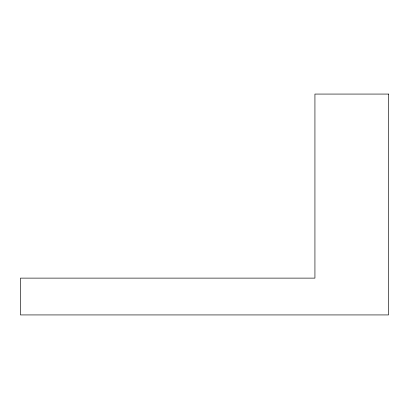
<?xml version="1.0" encoding="UTF-8"?>
<svg xmlns="http://www.w3.org/2000/svg" width="409" height="409" viewBox="0 0 409 409"><rect width="100%" height="100%" fill="white"/><g stroke="black" fill="none" stroke-linecap="round" stroke-linejoin="round"><path stroke-width="0.61" d="M388.55 94.07L314.93 94.07L314.93 278.12L20.45 278.12L20.45 314.93L388.55 314.93L388.55 94.07"/></g></svg>
